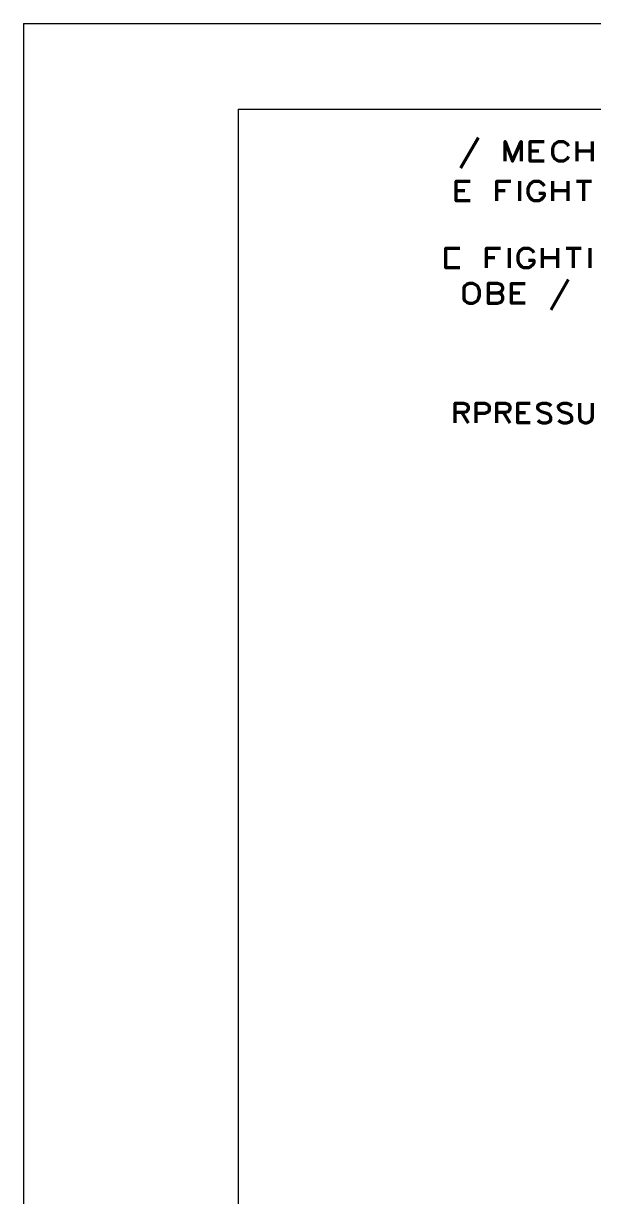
# Model space of a CAD drawing. Header units: metres. Extents: x 1223 to 5739, y -151236 to 19014.
# Drawn here: x 4897.9 to 4964.3, y -150779 to -150642.4 of the extents above; entities that cross this region are included whole.
import ezdxf
from ezdxf.enums import TextEntityAlignment as Align

# ---------------------------------------------------------------- set-up
doc = ezdxf.new("R2010")
doc.units = ezdxf.units.M
for name, color, linetype in [('FRL6', 6, 'Continuous'), ('FRL7', 7, 'Continuous'), ('FRR120', 5, 'Continuous'), ('FRR140', 5, 'Continuous'), ('FRR175', 1, 'Continuous'), ('FRR80', 3, 'Continuous'), ('PDF_Geometry', 7, 'Continuous')]:
    doc.layers.add(name, color=color, linetype=linetype)
doc.styles.add('R120', font='simplex.shx', dxfattribs={"height": 3})
doc.styles.add('R140', font='simplex.shx', dxfattribs={"height": 3.5})
doc.styles.add('R80', font='simplex.shx', dxfattribs={"height": 2})

# ---------------------------------------------------------------- blocks, each defined once
blk = doc.blocks.new('A1')
at = {"layer": 'FRL6', "linetype": 'Continuous'}
for q in [(25, 10), (831, 584)]:
    blk.add_line((25, 584), q, dxfattribs=at)
at = {"layer": 'FRL7', "linetype": 'Continuous'}
for q in [(0, 0), (841, 594)]:
    blk.add_line((0, 594), q, dxfattribs=at)
at = {"layer": 'FRR120', "style": 'R120'}
for tag, p in [('FASE_DO_PROJETO', (659, 46.29)), ('ÁREA_E/OU_SUBÁREA', (659, 40.79)), ('TÍTULO_DO_DESENHO', (659, 35.29)), ('SUBTÍTULO_1_DO_DESENHO', (659, 29.79)), ('SUBTÍTULO_2_DO_DESENHO', (659, 24.29))]:
    blk.add_attdef(tag, p, '', height=3, dxfattribs=at)
at = {"layer": 'FRR140', "style": 'R140', "width": 0.91}
for tag, p in [('NÚMERO_DA_CONTRATADA', (687.72, 12.6)), ('NUMERO_VALE', (752.89, 12.6))]:
    blk.add_attdef(tag, p, '', height=3.5, dxfattribs=at)
for tag, p in [('REVISÃO', (823.5, 14.68)), ('ESCALA', (671, 14.35))]:
    blk.add_attdef(tag, text='', height=3.5, dxfattribs=at).set_placement(p, align=Align.MIDDLE)
at = {"layer": 'FRR175', "style": 'R120'}
for tag, p in [('CLASSIFICAÇÃO', (811.83, 67.73)), ('PROJETO', (716.31, 53.59)), ('N_PROJ_SE', (793.5, 53.59)), ('N_CONTRATO', (796.97, 47.3))]:
    blk.add_attdef(tag, text='', height=3, dxfattribs=at).set_placement(p, align=Align.MIDDLE_CENTER)
at = {"layer": 'FRR80', "style": 'R80'}
for tag, p in [('8A_REV', (476, 77.07)), ('EMIS.', (486, 77.07)), ('PROJ.', (585, 77.07)), ('DES.', (597, 77.07)), ('VER.', (609, 77.07)), ('APR.', (621, 77.07)), ('AUT.', (633.01, 77.07)), ('7A_REV', (476, 71.37)), ('EMIS.', (486, 71.37)), ('PROJ.', (585, 71.37)), ('DES.', (597, 71.37)), ('VER.', (609, 71.37)), ('APR.', (621, 71.37)), ('AUT.', (633.01, 71.37)), ('6A_REV', (476, 65.67)), ('EMIS.', (486, 65.67)), ('PROJ.', (585, 65.67)), ('DES.', (597, 65.67)), ('VER.', (609, 65.67)), ('APR.', (621, 65.67)), ('AUT.', (633.01, 65.67)), ('5A_REV', (476, 59.97)), ('EMIS.', (486, 59.97)), ('PROJ.', (585, 59.97)), ('DES.', (597, 59.97)), ('VER.', (609, 59.97)), ('APR.', (621, 59.97)), ('AUT.', (633.01, 59.97)), ('4A_REV', (476, 54.27)), ('EMIS.', (486, 54.27)), ('PROJ.', (585, 54.27)), ('DES.', (597, 54.27)), ('VER.', (609, 54.27)), ('APR.', (621, 54.27)), ('AUT.', (633.01, 54.27)), ('3A_REV', (476, 48.57)), ('EMIS.', (486, 48.57)), ('PROJ.', (585, 48.57)), ('DES.', (597, 48.57)), ('VER.', (609, 48.57)), ('APR.', (621, 48.57)), ('AUT.', (633.01, 48.57)), ('2A_REV', (476, 42.87)), ('EMIS.', (486, 42.87)), ('PROJ.', (585, 42.87)), ('DES.', (597, 42.87)), ('VER.', (609, 42.87)), ('APR.', (621, 42.87)), ('AUT.', (633.01, 42.87)), ('1a_REV', (476, 37.17)), ('EMIS.', (486, 37.17)), ('PROJ.', (585, 37.17)), ('DES.', (597, 37.17)), ('VER.', (609, 37.17)), ('APR.', (621, 37.17)), ('AUT.', (633.01, 37.17))]:
    blk.add_attdef(tag, text='', height=2, dxfattribs=at).set_placement(p, align=Align.MIDDLE)
for p in [(492.61, 76.08), (492.61, 70.38), (492.61, 64.68), (492.61, 58.98), (492.61, 53.28), (492.61, 47.58), (492.61, 41.88), (492.61, 36.18)]:
    blk.add_attdef('DESCRIÇÃO_DA_REVISÃO', p, '', height=2, dxfattribs=at)
at = {"layer": 'FRR80', "style": 'R80', "width": 0.85}
for p in [(648, 77.07), (648, 71.37), (648, 65.67), (648, 59.97), (648, 54.27), (648, 48.57), (648, 42.87), (648, 37.17)]:
    blk.add_attdef('DATA', text='', height=2, dxfattribs=at).set_placement(p, align=Align.MIDDLE)

msp = doc.modelspace()

# ---------------------------------------------------------------- linework, layer by layer
at = {"layer": 'PDF_Geometry', "color": 8, "lineweight": 100}
for points in [[(4948.87, -150659.228), (4950.943, -150655.713)], [(4954.031, -150658.456), (4954.031, -150656.16), (4954.905, -150658.456), (4955.901, -150656.16), (4955.901, -150658.456)], [(4958.563, -150658.456), (4956.937, -150658.456), (4956.937, -150656.16), (4958.563, -150656.16)], [(4961.408, -150657.908), (4961.286, -150658.131), (4961.042, -150658.355), (4960.798, -150658.456), (4960.29, -150658.456), (4960.046, -150658.355), (4959.802, -150658.131), (4959.68, -150657.908), (4959.599, -150657.583), (4959.599, -150657.034), (4959.68, -150656.709), (4959.802, -150656.485), (4960.046, -150656.282), (4960.29, -150656.16), (4960.798, -150656.16), (4961.042, -150656.282), (4961.286, -150656.485), (4961.408, -150656.709)], [(4962.444, -150658.456), (4962.444, -150656.16)], [(4964.191, -150656.16), (4964.191, -150658.456)], [(4956.937, -150657.257), (4957.953, -150657.257)], [(4962.444, -150657.257), (4964.191, -150657.257)], [(4949.947, -150663.069), (4948.321, -150663.069), (4948.321, -150660.773), (4949.947, -150660.773)], [(4953.056, -150663.069), (4953.056, -150660.773), (4954.682, -150660.773)], [(4955.738, -150663.069), (4955.738, -150660.773)], [(4957.953, -150662.195), (4958.563, -150662.195), (4958.563, -150662.52), (4958.441, -150662.744), (4958.197, -150662.967), (4957.953, -150663.069), (4957.425, -150663.069), (4957.181, -150662.967), (4956.937, -150662.744), (4956.815, -150662.52), (4956.734, -150662.195), (4956.734, -150661.647), (4956.815, -150661.321), (4956.937, -150661.098), (4957.181, -150660.895), (4957.425, -150660.773), (4957.953, -150660.773), (4958.197, -150660.895), (4958.441, -150661.098), (4958.563, -150661.321)], [(4959.579, -150663.069), (4959.579, -150660.773)], [(4961.326, -150660.773), (4961.326, -150663.069)], [(4962.342, -150660.773), (4964.09, -150660.773)], [(4963.216, -150663.069), (4963.216, -150660.773)], [(4948.321, -150661.87), (4949.337, -150661.87)], [(4953.056, -150661.87), (4954.052, -150661.87)], [(4959.579, -150661.87), (4961.326, -150661.87)], [(4948.748, -150670.872), (4947.123, -150670.872), (4947.123, -150668.576), (4948.748, -150668.576)], [(4951.857, -150670.872), (4951.857, -150668.576), (4953.483, -150668.576)], [(4954.539, -150670.872), (4954.539, -150668.576)], [(4956.754, -150669.998), (4957.364, -150669.998), (4957.364, -150670.323), (4957.242, -150670.547), (4956.998, -150670.77), (4956.754, -150670.872), (4956.226, -150670.872), (4955.982, -150670.77), (4955.738, -150670.547), (4955.616, -150670.323), (4955.535, -150669.998), (4955.535, -150669.449), (4955.616, -150669.124), (4955.738, -150668.901), (4955.982, -150668.698), (4956.226, -150668.576), (4956.754, -150668.576), (4956.998, -150668.698), (4957.242, -150668.901), (4957.364, -150669.124)], [(4958.38, -150670.872), (4958.38, -150668.576)], [(4960.127, -150668.576), (4960.127, -150670.872)], [(4961.143, -150668.576), (4962.891, -150668.576)], [(4962.017, -150670.872), (4962.017, -150668.576)], [(4963.948, -150670.872), (4963.948, -150668.576)], [(4951.857, -150669.673), (4952.853, -150669.673)], [(4958.38, -150669.673), (4960.127, -150669.673)], [(4959.396, -150675.769), (4961.408, -150672.254)], [(4952.06, -150673.798), (4953.137, -150673.798), (4953.523, -150673.696), (4953.645, -150673.574), (4953.767, -150673.351), (4953.767, -150673.148), (4953.645, -150672.924), (4953.523, -150672.823), (4953.137, -150672.701), (4952.06, -150672.701), (4952.06, -150674.997), (4953.137, -150674.997), (4953.523, -150674.895), (4953.645, -150674.773), (4953.767, -150674.57), (4953.767, -150674.245), (4953.645, -150674.022), (4953.523, -150673.9), (4953.137, -150673.798)], [(4956.368, -150674.997), (4954.783, -150674.997), (4954.783, -150672.701), (4956.368, -150672.701)], [(4954.783, -150673.798), (4955.759, -150673.798)], [(4948.22, -150688.936), (4948.22, -150686.64), (4949.195, -150686.64), (4949.541, -150686.762), (4949.642, -150686.864), (4949.744, -150687.087), (4949.744, -150687.291), (4949.642, -150687.514), (4949.541, -150687.636), (4949.195, -150687.738), (4948.22, -150687.738)], [(4950.658, -150688.936), (4950.658, -150686.64), (4951.613, -150686.64), (4951.959, -150686.762), (4952.081, -150686.864), (4952.182, -150687.087), (4952.182, -150687.412), (4952.081, -150687.636), (4951.959, -150687.738), (4951.613, -150687.839), (4950.658, -150687.839)], [(4953.076, -150688.936), (4953.076, -150686.64), (4954.052, -150686.64), (4954.397, -150686.762), (4954.499, -150686.864), (4954.6, -150687.087), (4954.6, -150687.291), (4954.499, -150687.514), (4954.397, -150687.636), (4954.052, -150687.738), (4953.076, -150687.738)], [(4956.937, -150688.936), (4955.515, -150688.936), (4955.515, -150686.64), (4956.937, -150686.64)], [(4957.831, -150688.611), (4958.055, -150688.835), (4958.38, -150688.936), (4958.807, -150688.936), (4959.152, -150688.835), (4959.355, -150688.611), (4959.355, -150688.286), (4959.254, -150688.063), (4959.152, -150687.961), (4958.908, -150687.839), (4958.258, -150687.636), (4958.055, -150687.514), (4957.913, -150687.412), (4957.831, -150687.189), (4957.831, -150686.965), (4958.055, -150686.762), (4958.38, -150686.64), (4958.807, -150686.64), (4959.152, -150686.762), (4959.355, -150686.965)], [(4960.27, -150688.611), (4960.473, -150688.835), (4960.798, -150688.936), (4961.225, -150688.936), (4961.57, -150688.835), (4961.794, -150688.611), (4961.794, -150688.286), (4961.692, -150688.063), (4961.57, -150687.961), (4961.347, -150687.839), (4960.696, -150687.636), (4960.473, -150687.514), (4960.351, -150687.412), (4960.27, -150687.189), (4960.27, -150686.965), (4960.473, -150686.762), (4960.798, -150686.64), (4961.225, -150686.64), (4961.57, -150686.762), (4961.794, -150686.965)], [(4962.688, -150686.64), (4962.688, -150688.286), (4962.769, -150688.611), (4963.013, -150688.835), (4963.338, -150688.936), (4963.562, -150688.936), (4963.866, -150688.835), (4964.11, -150688.611), (4964.212, -150688.286), (4964.212, -150686.64)], [(4948.972, -150687.738), (4949.744, -150688.936)], [(4953.828, -150687.738), (4954.6, -150688.936)], [(4955.515, -150687.738), (4956.389, -150687.738)]]:
    msp.add_lwpolyline(points, dxfattribs=at)
msp.add_lwpolyline([(4949.581, -150674.895), (4949.825, -150674.997), (4950.313, -150674.997), (4950.536, -150674.895), (4950.8, -150674.672), (4950.922, -150674.448), (4951.044, -150674.123), (4951.044, -150673.574), (4950.922, -150673.249), (4950.8, -150673.026), (4950.536, -150672.823), (4950.313, -150672.701), (4949.825, -150672.701), (4949.581, -150672.823), (4949.317, -150673.026), (4949.216, -150673.249), (4949.216, -150673.574), (4949.216, -150674.123), (4949.216, -150674.448), (4949.317, -150674.672)], close=True, dxfattribs=at)

# ---------------------------------------------------------------- block references
at = {"rotation": 360}
msp.add_blockref('A1', (4897.92, -151236.421), dxfattribs=at)

doc.saveas('drawing.dxf')
